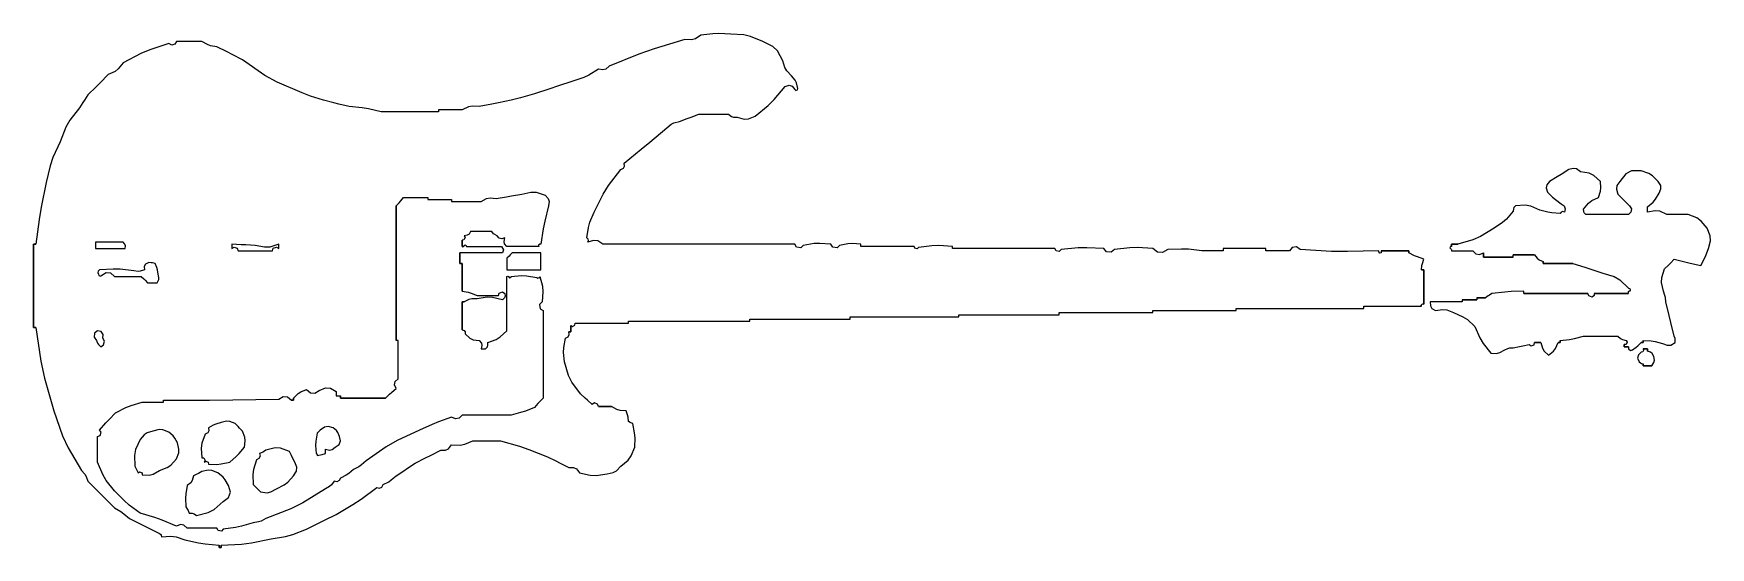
# Model space of a CAD drawing. Header units: metres. Extents: x 1 to 787, y -1 to 240.
import ezdxf

# ---------------------------------------------------------------- set-up
doc = ezdxf.new("R2010")
doc.units = ezdxf.units.M

msp = doc.modelspace()

# ---------------------------------------------------------------- linework, layer by layer
for p, q in [((68, 236), (67.266012, 234.742518)), ((72.8, 236), (68, 236)), ((75.2, 236), (72.8, 236)), ((80, 236), (75.2, 236)), ((82.59434, 234.547622), (80, 236)), ((306.5, 237), (292.088272, 232.647747)), ((309.600041, 236.827522), (306.5, 237)), ((311.397465, 237.306835), (309.600041, 236.827522)), ((314, 239), (311.397465, 237.306835)), ((319.568565, 239.625366), (314, 239)), ((322.40101, 239.726525), (319.568565, 239.625366)), ((328, 239.5), (322.40101, 239.726525)), ((334.147852, 239.095136), (328, 239.5)), ((337.307834, 238.357806), (334.147852, 239.095136)), ((343, 236), (337.307834, 238.357806)), ((347.707374, 233.710759), (343, 236)), ((51.244714, 230.35255), (43, 226)), ((55.613237, 232.181234), (51.244714, 230.35255)), ((64.5, 235), (55.613237, 232.181234)), ((65.787528, 234.320094), (64.5, 235)), ((67.266012, 234.742518), (65.787528, 234.320094)), ((84.072557, 234.019688), (82.59434, 234.547622)), ((87, 233.5), (84.072557, 234.019688)), ((91.8, 231.1), (87, 233.5)), ((94.2, 229.9), (91.8, 231.1)), ((99, 227.5), (94.2, 229.9)), ((284.959175, 230.137501), (271, 224.5)), ((292.088272, 232.647747), (284.959175, 230.137501)), ((349.959834, 231.57685), (347.707374, 233.710759)), ((352.5, 227), (349.959834, 231.57685)), ((36, 220.5), (32.2, 216.7)), ((39.219674, 222.021086), (36, 220.5)), ((40.760347, 223.231615), (39.219674, 222.021086)), ((43, 226), (40.760347, 223.231615)), ((109.479618, 220.147612), (99, 227.5)), ((261.49615, 220.244036), (259.027834, 219.112725)), ((266, 223), (261.49615, 220.244036)), ((268.068501, 222.714864), (266, 223)), ((269.430042, 223.123326), (268.068501, 222.714864)), ((271, 224.5), (269.430042, 223.123326)), ((353.380489, 223.897624), (352.5, 227)), ((354.274201, 222.333628), (353.380489, 223.897624)), ((356.5, 220), (354.274201, 222.333628)), ((30.3, 214.8), (26.5, 211)), ((32.2, 216.7), (30.3, 214.8)), ((115.205843, 216.977737), (109.479618, 220.147612)), ((127, 212), (115.205843, 216.977737)), ((243.2, 213.9), (236, 211.5)), ((246.8, 215.1), (243.2, 213.9)), ((254, 217.5), (246.8, 215.1)), ((259.027834, 219.112725), (254, 217.5)), ((348.4306, 208.915496), (353.5, 215)), ((353.5, 215), (355.32439, 215.521155)), ((355.32439, 215.521155), (356.853181, 215.011558)), ((358.201058, 217.924813), (356.5, 220)), ((356.853181, 215.011558), (358, 213.5)), ((358, 213.5), (358.492476, 213.103178)), ((358.860485, 216.605959), (358.201058, 217.924813)), ((358.492476, 213.103178), (359.344113, 213.387057)), ((359.5, 214), (358.860485, 216.605959)), ((359.344113, 213.387057), (359.5, 214)), ((22.5, 205), (17.985797, 199.208457)), ((24.116178, 207.389136), (22.5, 205)), ((24.916251, 208.589245), (24.116178, 207.389136)), ((26.5, 211), (24.916251, 208.589245)), ((130.935551, 210.427918), (127, 212)), ((132.943071, 209.725286), (130.935551, 210.427918)), ((137, 208.5), (132.943071, 209.725286)), ((141.8, 207.3), (137, 208.5)), ((144.2, 206.7), (141.8, 207.3)), ((149, 205.5), (144.2, 206.7)), ((155.057883, 204.950407), (149, 205.5)), ((158.091324, 204.444834), (155.057883, 204.950407)), ((204.947422, 205.383004), (202, 204)), ((206.751767, 205.721319), (204.947422, 205.383004)), ((210, 205.5), (206.751767, 205.721319)), ((216, 206.7), (210, 205.5)), ((219, 207.3), (216, 206.7)), ((225, 208.5), (219, 207.3)), ((229.403969, 209.685352), (225, 208.5)), ((231.604017, 210.285365), (229.403969, 209.685352)), ((236, 211.5), (231.604017, 210.285365)), ((339.5, 201), (345.584504, 206.0694)), ((345.584504, 206.0694), (348.4306, 208.915496)), ((17.985797, 199.208457), (16.105279, 195.865313)), ((164, 203), (158.091324, 204.444834)), ((174.8, 203), (164, 203)), ((180.2, 203), (174.8, 203)), ((191, 203), (180.2, 203)), ((195.4, 204), (191, 204)), ((191, 204), (191, 203.6)), ((191, 203.6), (191, 203.4)), ((191, 203.4), (191, 203)), ((197.6, 204), (195.4, 204)), ((202, 204), (197.6, 204)), ((298, 195.5), (299.992189, 197.297549)), ((299.992189, 197.297549), (301.366647, 197.984778)), ((301.366647, 197.984778), (304, 198.5)), ((304, 198.5), (307.607455, 199.880677)), ((307.607455, 199.880677), (309.407558, 200.580717)), ((309.407558, 200.580717), (313, 202)), ((313, 202), (318.6, 202)), ((318.6, 202), (321.4, 202)), ((321.4, 202), (327, 202)), ((327, 202), (328.341134, 200.941057)), ((328.341134, 200.941057), (329.293265, 200.584008)), ((329.293265, 200.584008), (331, 200.5)), ((331, 200.5), (334.284169, 199.59765)), ((334.284169, 199.59765), (336.344273, 199.718833)), ((336.344273, 199.718833), (339.5, 201)), ((13.5, 189), (10.104142, 181.720704)), ((16.105279, 195.865313), (13.5, 189)), ((286.037265, 185.554569), (290.037522, 188.854781)), ((290.037522, 188.854781), (298, 195.5)), ((10.104142, 181.720704), (8.774473, 177.83398)), ((278, 179), (286.037265, 185.554569)), ((8.774473, 177.83398), (7, 170)), ((270.689131, 168.568055), (276.5, 176)), ((276.5, 176), (277.695176, 176.609552)), ((277.695176, 176.609552), (278.229464, 177.678128)), ((278.229464, 177.678128), (278, 179)), ((717.41158, 173.781162), (715.611481, 172.681101)), ((721, 176), (717.41158, 173.781162)), ((723.158512, 176.583805), (721, 176)), ((724.685133, 176.306237), (723.158512, 176.583805)), ((726.5, 175), (724.685133, 176.306237)), ((730.642804, 174.280854), (726.5, 175)), ((732.819156, 173.249951), (730.642804, 174.280854)), ((736, 170.5), (732.819156, 173.249951)), ((747.791016, 173.994314), (745, 170.5)), ((750.529939, 175.363776), (747.791016, 173.994314)), ((755, 175.5), (750.529939, 175.363776)), ((758.530117, 174.166481), (755, 175.5)), ((760.254426, 173.088788), (758.530117, 174.166481)), ((763, 170.5), (760.254426, 173.088788)), ((7, 170), (4.626861, 158.47055)), ((230, 164.5), (234.294684, 165.477594)), ((234.294684, 165.477594), (236.811715, 165.363183)), ((236.811715, 165.363183), (241, 164)), ((268.134064, 164.479948), (270.689131, 168.568055)), ((710.763642, 168.877835), (710.482656, 167.472905)), ((710.482656, 167.472905), (711, 165.5)), ((712, 170.5), (710.763642, 168.877835)), ((711, 165.5), (713.461778, 163.146354)), ((715.611481, 172.681101), (712, 170.5)), ((735, 163), (735.933895, 165.878861)), ((735.933895, 165.878861), (736.146984, 167.477022)), ((736.146984, 167.477022), (736, 170.5)), ((743.625596, 168.492262), (743.351046, 166.844965)), ((743.351046, 166.844965), (744, 164.5)), ((745, 170.5), (743.625596, 168.492262)), ((764.15669, 168.617962), (763, 170.5)), ((763.5, 165), (764.298344, 167.059769)), ((764.298344, 167.059769), (764.15669, 168.617962)), ((4.626861, 158.47055), (3.62478, 152.658477)), ((171, 159), (172.496043, 160.510581)), ((171, 96), (171, 159)), ((171, 159), (171, 96)), ((171, 96), (171, 159)), ((172.496043, 160.510581), (173.201377, 161.316676)), ((173.201377, 161.316676), (174.5, 163)), ((174.5, 163), (179.1, 163)), ((179.1, 163), (181.4, 163)), ((181.4, 163), (186, 163)), ((186, 163), (186, 162.6)), ((186, 162.6), (186, 162.4)), ((186, 162.4), (186, 162)), ((186, 162), (190.4, 162)), ((190.4, 162), (192.6, 162)), ((192.6, 162), (197, 162)), ((197, 162), (197, 161.6)), ((197, 161.6), (197, 161.4)), ((197, 161.4), (197, 161)), ((197, 161), (202.6, 161)), ((202.6, 161), (205.4, 161)), ((205.4, 161), (211, 161)), ((211, 161), (213.494806, 162.405682)), ((213.494806, 162.405682), (215.148263, 162.759994)), ((215.148263, 162.759994), (218, 162.5)), ((218, 162.5), (222.8, 163.3)), ((222.8, 163.3), (225.2, 163.7)), ((225.2, 163.7), (230, 164.5)), ((242.5, 159), (240.766883, 151.872847)), ((241, 164), (242.388474, 162.440468)), ((242.388474, 162.440468), (242.800727, 161.066292)), ((242.800727, 161.066292), (242.5, 159)), ((264, 156), (268.134064, 164.479948)), ((695.069379, 157.574796), (695, 156.5)), ((695.309001, 158.173852), (695.069379, 157.574796)), ((696, 159), (695.309001, 158.173852)), ((700.658083, 159.319781), (696, 159)), ((703.223381, 158.873642), (700.658083, 159.319781)), ((707.5, 157), (703.223381, 158.873642)), ((713.461778, 163.146354), (714.771351, 162.038253)), ((714.771351, 162.038253), (717.5, 160)), ((717.5, 160), (718.903988, 159.025927)), ((718.903988, 159.025927), (719.417313, 157.657061)), ((719.417313, 157.657061), (719, 156)), ((728, 157.5), (730.242503, 160.266077)), ((728.069379, 156.425204), (728, 157.5)), ((730.242503, 160.266077), (731.781895, 161.475599)), ((731.781895, 161.475599), (735, 163)), ((744, 164.5), (746.2, 162.3)), ((746.2, 162.3), (747.3, 161.2)), ((747.3, 161.2), (749.5, 159)), ((749.5, 159), (750.432147, 157.684286)), ((750.432147, 157.684286), (750.227333, 156.045779)), ((758, 158.5), (760.597794, 160.702604)), ((758, 157.5), (758, 158.5)), ((758, 157), (758, 157.5)), ((760.597794, 160.702604), (761.757756, 162.073468)), ((761.757756, 162.073468), (763.5, 165)), ((3.62478, 152.658477), (2, 141)), ((240.766883, 151.872847), (240.063857, 148.257287)), ((261.232154, 148.946105), (261.958326, 151.435839)), ((261.958326, 151.435839), (264, 156)), ((689.99726, 151.187362), (686, 148.5)), ((691.862527, 152.845378), (689.99726, 151.187362)), ((695, 156.5), (691.862527, 152.845378)), ((711.217042, 156.008233), (707.5, 157)), ((713.158216, 155.701732), (711.217042, 156.008233)), ((717, 155.5), (713.158216, 155.701732)), ((717.525235, 156.135711), (717, 155.5)), ((718.237399, 156.313752), (717.525235, 156.135711)), ((719, 156), (718.237399, 156.313752)), ((728.309001, 155.826148), (728.069379, 156.425204)), ((729, 155), (728.309001, 155.826148)), ((737, 155), (729, 155)), ((741, 155), (737, 155)), ((749, 155), (741, 155)), ((750.227333, 156.045779), (749, 155)), ((758, 156), (758, 157)), ((761.550599, 156.716412), (758, 156)), ((763.693262, 156.478338), (761.550599, 156.716412)), ((767, 155), (763.693262, 156.478338)), ((771, 155), (767, 155)), ((773, 155), (771, 155)), ((777, 155), (773, 155)), ((781.116738, 153.334926), (777, 155)), ((783.125053, 151.884476), (781.116738, 153.334926)), ((786, 148.5), (783.125053, 151.884476)), ((35.2, 142), (30, 142)), ((30, 142), (30, 140.8)), ((37.8, 142), (35.2, 142)), ((43, 142), (37.8, 142)), ((43.868327, 141.080212), (43, 142)), ((202.889298, 143.095653), (202, 143)), ((202, 143), (202, 140)), ((202, 140), (202, 143)), ((202, 143), (202, 140)), ((203.457056, 144.23117), (202.889298, 143.095653)), ((204.42555, 145.218646), (203, 145)), ((203, 145), (203.457056, 144.23117)), ((205.249884, 145.768202), (204.42555, 145.218646)), ((206, 147), (205.249884, 145.768202)), ((210, 147), (206, 147)), ((212, 147), (210, 147)), ((216, 147), (212, 147)), ((216.781214, 145.985256), (216, 147)), ((217.33852, 145.539411), (216.781214, 145.985256)), ((218.5, 145), (217.33852, 145.539411)), ((219.412213, 143.865158), (218.5, 145)), ((220.62594, 143.518379), (219.412213, 143.865158)), ((222, 144), (220.62594, 143.518379)), ((221.682407, 142.381626), (222, 144)), ((221.958183, 141.278521), (221.682407, 142.381626)), ((240.063857, 148.257287), (239, 141)), ((260.5, 144), (261.232154, 148.946105)), ((261.135711, 143.474765), (260.5, 144)), ((263.70368, 142.83073), (261, 142)), ((261, 142), (261.313752, 142.762601)), ((261.313752, 142.762601), (261.135711, 143.474765)), ((265.637071, 142.554531), (263.70368, 142.83073)), ((268, 141), (265.637071, 142.554531)), ((676.107889, 143.172075), (669, 141)), ((679.603938, 144.714449), (676.107889, 143.172075)), ((686, 148.5), (679.603938, 144.714449)), ((787.377329, 144.952752), (786, 148.5)), ((786.5, 139), (787.497356, 142.672231)), ((787.497356, 142.672231), (787.377329, 144.952752)), ((2, 141), (1, 141)), ((1, 141), (2, 141)), ((2, 141), (1, 141)), ((1, 141), (1, 102)), ((1, 102), (1, 141)), ((1, 141), (1, 102)), ((30, 140.8), (30, 140.2)), ((30, 140.2), (30, 139)), ((30, 139), (35.6, 139)), ((35.6, 139), (38.4, 139)), ((38.4, 139), (44, 139)), ((44.142789, 140.256826), (43.868327, 141.080212)), ((44, 139), (44.142789, 140.256826)), ((98.400619, 140.814113), (94, 141)), ((94, 141), (94, 140.2)), ((94, 140.2), (94, 139.8)), ((94, 139.8), (94, 139)), ((94, 139), (95.059263, 139.691348)), ((95.059263, 139.691348), (96.567399, 139.188636)), ((96.567399, 139.188636), (97, 138)), ((97, 138), (103.4, 138)), ((100.600664, 140.714111), (98.400619, 140.814113)), ((105, 140.5), (100.600664, 140.714111)), ((103.4, 138), (106.6, 138)), ((109.30972, 139.590983), (105, 140.5)), ((106.6, 138), (113, 138)), ((111.79052, 139.703746), (109.30972, 139.590983)), ((116, 141), (111.79052, 139.703746)), ((113, 138), (113.432601, 139.188636)), ((113.432601, 139.188636), (114.940737, 139.691348)), ((114.940737, 139.691348), (116, 139)), ((116, 140.2), (116, 141)), ((116, 139.8), (116, 140.2)), ((116, 139), (116, 139.8)), ((209, 137), (201, 137)), ((201, 137), (201, 132)), ((201, 132), (201, 137)), ((201, 137), (201, 132)), ((202, 140), (202.384415, 139.771472)), ((202.384415, 139.771472), (202.952173, 140.055351)), ((202.952173, 140.055351), (203, 140.5)), ((203, 140.5), (203.385435, 140.726803)), ((203.385435, 140.726803), (203.950181, 140.44443)), ((203.950181, 140.44443), (204, 140)), ((204, 140), (210, 140)), ((213, 137), (209, 137)), ((210, 140), (213, 140)), ((213, 140), (219, 140)), ((221, 137), (213, 137)), ((219, 140), (220.440487, 139.929313)), ((220.440487, 139.929313), (221.488784, 138.356868)), ((221.488784, 138.356868), (221, 137)), ((223, 140), (221.958183, 141.278521)), ((229, 140), (223, 140)), ((224, 135.5), (223, 134.5)), ((223, 134.5), (223, 132.3)), ((224.5, 136), (224, 135.5)), ((225.5, 137), (224.5, 136)), ((230.9, 137), (225.5, 137)), ((232, 140), (229, 140)), ((233.6, 137), (230.9, 137)), ((238, 140), (232, 140)), ((239, 137), (233.6, 137)), ((238.442293, 141.094675), (237.905325, 140.557707)), ((237.905325, 140.557707), (238, 140)), ((239, 141), (238.442293, 141.094675)), ((239, 133.8), (239, 137)), ((239, 132.2), (239, 133.8)), ((304, 141), (268, 141)), ((322, 141), (304, 141)), ((358, 141), (322, 141)), ((358.803944, 139.602261), (358, 141)), ((360.876734, 139.343163), (358.803944, 139.602261)), ((362, 140.5), (360.876734, 139.343163)), ((367.139966, 141.312867), (362, 140.5)), ((369.812783, 141.415667), (367.139966, 141.312867)), ((375, 141), (369.812783, 141.415667)), ((375.803944, 139.602261), (375, 141)), ((377.876734, 139.343163), (375.803944, 139.602261)), ((379, 140.5), (377.876734, 139.343163)), ((382.925296, 141.295017), (379, 140.5)), ((385.014978, 141.399501), (382.925296, 141.295017)), ((389, 141), (385.014978, 141.399501)), ((389, 140.6), (389, 141)), ((389, 140.4), (389, 140.6)), ((389, 140), (389, 140.4)), ((399, 140), (389, 140)), ((404, 140), (399, 140)), ((414, 140), (404, 140)), ((414.286158, 139.226622), (414, 140)), ((415.383565, 138.95227), (414.286158, 139.226622)), ((416, 139.5), (415.383565, 138.95227)), ((422.355173, 140.282164), (416, 139.5)), ((425.60839, 140.383827), (422.355173, 140.282164)), ((432, 140), (425.60839, 140.383827)), ((432, 139.6), (432, 140)), ((432, 139.4), (432, 139.6)), ((432, 139), (432, 139.4)), ((451.2, 139), (432, 139)), ((460.8, 139), (451.2, 139)), ((480, 139), (460.8, 139)), ((480.573864, 137.927303), (480, 139)), ((482.109253, 137.671404), (480.573864, 137.927303)), ((483, 138.5), (482.109253, 137.671404)), ((490.962537, 139.298751), (483, 138.5)), ((495.007497, 139.399875), (490.962537, 139.298751)), ((503, 139), (495.007497, 139.399875)), ((504.301862, 137.46861), (503, 139)), ((506.420672, 137.256729), (504.301862, 137.46861)), ((508, 138.5), (506.420672, 137.256729)), ((515.154765, 139.330265), (508, 138.5)), ((518.810178, 139.431805), (515.154765, 139.330265)), ((526, 139), (518.810178, 139.431805)), ((528.20415, 137.261689), (526, 139)), ((530.571158, 137.092617), (528.20415, 137.261689)), ((533, 138.5), (530.571158, 137.092617)), ((539.397401, 138.770677), (533, 138.5)), ((542.631983, 138.669597), (539.397401, 138.770677)), ((549, 138), (542.631983, 138.669597)), ((553, 138), (549, 138)), ((555, 138), (553, 138)), ((559, 138), (555, 138)), ((567, 139), (559, 139)), ((559, 139), (559, 138.6)), ((559, 138.6), (559, 138.4)), ((559, 138.4), (559, 138)), ((571, 139), (567, 139)), ((579, 139), (571, 139)), ((579, 138.6), (579, 139)), ((579, 138.4), (579, 138.6)), ((579, 138), (579, 138.4)), ((583.4, 138), (579, 138)), ((585.6, 138), (583.4, 138)), ((590, 138), (585.6, 138)), ((591.301862, 139.53139), (590, 138)), ((593.420672, 139.743271), (591.301862, 139.53139)), ((595, 138.5), (593.420672, 139.743271)), ((609.777293, 137.656429), (595, 138.5)), ((617.205308, 137.55605), (609.777293, 137.656429)), ((632, 138), (617.205308, 137.55605)), ((631.905325, 137.442293), (632, 138)), ((632.442293, 136.905325), (631.905325, 137.442293)), ((633, 137), (632.442293, 136.905325)), ((646, 138), (633, 138)), ((633, 138), (646, 138)), ((646, 138), (633, 138)), ((633, 138), (633, 137.6)), ((633, 137.6), (633, 137.4)), ((633, 137.4), (633, 137)), ((646, 137), (646, 138)), ((646, 138), (646, 137)), ((646, 137), (646, 138)), ((648.74609, 135.681293), (646, 137)), ((650.151219, 135.079095), (648.74609, 135.681293)), ((653, 134), (650.151219, 135.079095)), ((652.366434, 132.061291), (653, 134)), ((665.556874, 139.939677), (665.282383, 139.390695)), ((665.282383, 139.390695), (665.5, 139)), ((665.5, 139), (665.890924, 138.782794)), ((666, 140), (665.556874, 139.939677)), ((665.890924, 138.782794), (666.06079, 138.443063)), ((669, 141), (666, 141)), ((666, 141), (669, 141)), ((669, 141), (666, 141)), ((666, 141), (666, 140)), ((666, 140), (666, 141)), ((666, 141), (666, 140)), ((666.06079, 138.443063), (666, 138)), ((666, 138), (670, 138)), ((670, 138), (672, 138)), ((672, 138), (676, 138)), ((676, 138), (677.435998, 136.551584)), ((677.435998, 136.551584), (679.11738, 136.215308)), ((679.11738, 136.215308), (681, 137)), ((681, 137), (681, 135)), ((681, 135), (681, 137)), ((681, 137), (681, 135)), ((681, 135), (695, 135)), ((695, 135), (681, 135)), ((681, 135), (695, 135)), ((695, 135.6), (695, 136)), ((695, 136), (705, 136)), ((705, 136), (695, 136)), ((695, 136), (705, 136)), ((695, 135.4), (695, 135.6)), ((695, 135), (695, 135.4)), ((705, 136), (706.247673, 134.436891)), ((706.247673, 134.436891), (707.150066, 133.760096)), ((707.150066, 133.760096), (709, 133)), ((768.7, 132.2), (770.5, 134)), ((770.5, 134), (775.510686, 132.845435)), ((783, 131), (784.587735, 134.111125)), ((784.587735, 134.111125), (785.292686, 135.722441)), ((785.292686, 135.722441), (786.5, 139)), ((31.38593, 128.44962), (31.217176, 127.774603)), ((31.217176, 127.774603), (31.5, 127)), ((32, 129), (31.38593, 128.44962)), ((31.5, 127), (31.655887, 126.387057)), ((31.655887, 126.387057), (32.507524, 126.103178)), ((38.39161, 129.383827), (32, 129)), ((32.507524, 126.103178), (33, 126.5)), ((33, 126.5), (35.06183, 127.74453)), ((35.06183, 127.74453), (37.1726, 127.568633)), ((37.1726, 127.568633), (39, 126)), ((41.644827, 129.282164), (38.39161, 129.383827)), ((39, 126), (44, 126)), ((48, 128.5), (41.644827, 129.282164)), ((44, 126), (46.5, 126)), ((46.5, 126), (51.5, 126)), ((50.000753, 128.307678), (48, 128.5)), ((51.076949, 128.415298), (50.000753, 128.307678)), ((53, 129), (51.076949, 128.415298)), ((51.5, 126), (52.7, 124.8)), ((53.56023, 131.774009), (52.894509, 130.608997)), ((52.894509, 130.608997), (53, 129)), ((55, 132.5), (53.56023, 131.774009)), ((56.207924, 132.355363), (55, 132.5)), ((56.81046, 132.25494), (56.207924, 132.355363)), ((58, 132), (56.81046, 132.25494)), ((58.774205, 130.060772), (58, 132)), ((59.07889, 129.045157), (58.774205, 130.060772)), ((59.5, 127), (59.07889, 129.045157)), ((59.818325, 125.419282), (59.5, 127)), ((201, 132), (202, 132)), ((202, 132), (201, 132)), ((201, 132), (202, 132)), ((202, 132), (202, 119)), ((202, 119), (202, 132)), ((202, 132), (202, 119)), ((223, 132.3), (223, 131.2)), ((223, 131.2), (223, 129)), ((223, 129), (229.4, 129)), ((223, 126), (223.443063, 126.06079)), ((223, 115.8), (223, 126)), ((223.443063, 126.06079), (223.782794, 125.890924)), ((223.782794, 125.890924), (224, 125.5)), ((224.950181, 125.55557), (225, 126)), ((225, 126), (229.788818, 126.383693)), ((229.4, 129), (232.6, 129)), ((229.788818, 126.383693), (232.2597, 126.28074)), ((232.2597, 126.28074), (237, 125.5)), ((232.6, 129), (239, 129)), ((238.344113, 125.387057), (238.5, 126)), ((238.5, 126), (239.679183, 121.329933)), ((239, 129), (239, 132.2)), ((652, 129), (652.160827, 131.033257)), ((653, 129), (652, 129)), ((652, 129), (653, 129)), ((653, 129), (652, 129)), ((652.160827, 131.033257), (652.366434, 132.061291)), ((653, 113), (653, 129)), ((653, 129), (653, 113)), ((653, 113), (653, 129)), ((709, 133), (709, 132)), ((709, 132), (709, 133)), ((709, 133), (709, 132)), ((709, 132), (723, 132)), ((723, 132), (709, 132)), ((709, 132), (723, 132)), ((723, 132), (728.608264, 130.225915)), ((728.608264, 130.225915), (731.408384, 129.325877)), ((731.408384, 129.325877), (737, 127.5)), ((737, 127.5), (742.304471, 125.843924)), ((742.304471, 125.843924), (744.947432, 124.302196)), ((764.674449, 125.509647), (766, 129.5)), ((766, 129.5), (767.8, 131.3)), ((767.8, 131.3), (768.7, 132.2)), ((775.510686, 132.845435), (778.011098, 132.245336)), ((778.011098, 132.245336), (783, 131)), ((52.7, 124.8), (53.3, 124.2)), ((53.3, 124.2), (54.5, 123)), ((54.5, 123), (56.3, 123)), ((56.3, 123), (57.2, 123)), ((57.2, 123), (59, 123)), ((59, 123), (59.69763, 124.453724)), ((59.69763, 124.453724), (59.818325, 125.419282)), ((202, 119), (204.874587, 118.534438)), ((204.874587, 118.534438), (206.313355, 118.123361)), ((206.313355, 118.123361), (209, 117)), ((219, 117), (219.432601, 118.188636)), ((219.432601, 118.188636), (220.940737, 118.691348)), ((220.940737, 118.691348), (222, 118)), ((222, 118), (222.142789, 116.743174)), ((224, 125.5), (224.385435, 125.273197)), ((224.385435, 125.273197), (224.950181, 125.55557)), ((237, 125.5), (237.492476, 125.103178)), ((237.492476, 125.103178), (238.344113, 125.387057)), ((239.889942, 118.800828), (239.5, 114)), ((239.679183, 121.329933), (239.889942, 118.800828)), ((685, 118), (683.8, 117.2)), ((690.977079, 118.659191), (685, 118)), ((693.988313, 118.859939), (690.977079, 118.659191)), ((700, 119), (693.988313, 118.859939)), ((700, 118.6), (700, 119)), ((700, 118.4), (700, 118.6)), ((700, 118), (700, 118.4)), ((730, 118), (700, 118)), ((700, 118), (730, 118)), ((730, 118), (700, 118)), ((730.432601, 116.811364), (730, 118)), ((749, 118), (733, 118)), ((733, 118), (749, 118)), ((749, 118), (733, 118)), ((733, 118), (733, 117.6)), ((744.947432, 124.302196), (749, 120.5)), ((749.055351, 118.952173), (748.771472, 118.384415)), ((748.771472, 118.384415), (749, 118)), ((749, 120.5), (749.612943, 120.344113)), ((749.5, 119), (749.055351, 118.952173)), ((749.896822, 119.492476), (749.5, 119)), ((749.612943, 120.344113), (749.896822, 119.492476)), ((764.55962, 123.098254), (764.674449, 125.509647)), ((765.5, 119), (764.55962, 123.098254)), ((766.161703, 117.070713), (765.5, 119)), ((203, 114), (202, 114)), ((202, 114), (203, 114)), ((203, 114), (202, 114)), ((202, 114), (202, 101)), ((202, 101), (202, 114)), ((202, 114), (202, 101)), ((205.190396, 115.149855), (203, 114)), ((206.52619, 115.483803), (205.190396, 115.149855)), ((209, 115.5), (206.52619, 115.483803)), ((209, 117), (213, 117)), ((213.746104, 116.244646), (209, 115.5)), ((213, 117), (215, 117)), ((216.332293, 116.136888), (213.746104, 116.244646)), ((215, 117), (219, 117)), ((221, 115), (216.332293, 116.136888)), ((221.868327, 115.919788), (221, 115)), ((222.142789, 116.743174), (221.868327, 115.919788)), ((223, 110.7), (223, 115.8)), ((223, 100.5), (223, 110.7)), ((239.5, 114), (238.343163, 112.876734)), ((238.343163, 112.876734), (238.602261, 110.803944)), ((238.602261, 110.803944), (240, 110)), ((565, 110.6), (565, 111)), ((565, 111), (589, 111)), ((565, 110.4), (565, 110.6)), ((565, 110), (565, 110.4)), ((589, 111), (601, 111)), ((601, 111), (625, 111)), ((625, 111.6), (625, 112)), ((625, 112), (635.8, 112)), ((625, 111.4), (625, 111.6)), ((625, 111), (625, 111.4)), ((635.8, 112), (641.2, 112)), ((641.2, 112), (652, 112)), ((651.879533, 112.552709), (652.447291, 113.120467)), ((652, 112), (651.879533, 112.552709)), ((652.447291, 113.120467), (653, 113)), ((662, 114), (656, 114)), ((656, 114), (656.169695, 112.12085)), ((656.169695, 112.12085), (656.885238, 110.975983)), ((656.885238, 110.975983), (658.5, 110)), ((658.5, 110), (661.884169, 110.517105)), ((661.884169, 110.517105), (663.828242, 110.288391)), ((665, 114), (662, 114)), ((663.828242, 110.288391), (667, 109)), ((671, 114), (665, 114)), ((678, 115), (671, 115)), ((671, 115), (678, 115)), ((678, 115), (671, 115)), ((671, 115), (671, 114.6)), ((671, 114.6), (671, 114.4)), ((671, 114.4), (671, 114)), ((682, 116), (678, 116)), ((678, 116), (682, 116)), ((682, 116), (678, 116)), ((678, 116), (678, 115.6)), ((678, 115.6), (678, 115.4)), ((678, 115.4), (678, 115)), ((683.2, 116.8), (682, 116)), ((683.8, 117.2), (683.2, 116.8)), ((731.940737, 116.308652), (730.432601, 116.811364)), ((733, 117), (731.940737, 116.308652)), ((733, 117.6), (733, 117.4)), ((733, 117.4), (733, 117)), ((766.368769, 116.035382), (766.161703, 117.070713)), ((766.5, 114), (766.368769, 116.035382)), ((768.1, 107.6), (766.5, 114)), ((240, 110), (240, 93.6)), ((253, 100), (253, 103)), ((253, 103), (253, 100)), ((253, 100), (253, 103)), ((253, 103), (253.76883, 102.542944)), ((253.76883, 102.542944), (254.904347, 103.110702)), ((254.904347, 103.110702), (255, 104)), ((255, 104), (265, 104)), ((265, 104), (270, 104)), ((270, 104), (280, 104)), ((280, 104.6), (280, 105)), ((280, 105), (302.8, 105)), ((280, 104.4), (280, 104.6)), ((280, 104), (280, 104.4)), ((302.8, 105), (314.2, 105)), ((314.2, 105), (337, 105)), ((337, 105.6), (337, 106)), ((337, 106), (355.8, 106)), ((337, 105.4), (337, 105.6)), ((337, 105), (337, 105.4)), ((355.8, 106), (365.2, 106)), ((365.2, 106), (384, 106)), ((384, 106.6), (384, 107)), ((384, 107), (404.4, 107)), ((384, 106.4), (384, 106.6)), ((384, 106), (384, 106.4)), ((404.4, 107), (414.6, 107)), ((414.6, 107), (435, 107)), ((435, 107.6), (435, 108)), ((435, 108), (453.8, 108)), ((435, 107.4), (435, 107.6)), ((435, 107), (435, 107.4)), ((453.8, 108), (463.2, 108)), ((463.2, 108), (482, 108)), ((482, 108.6), (482, 109)), ((482, 109), (499.6, 109)), ((482, 108.4), (482, 108.6)), ((482, 108), (482, 108.4)), ((499.6, 109), (508.4, 109)), ((508.4, 109), (526, 109)), ((526, 109.6), (526, 110)), ((526, 110), (541.6, 110)), ((526, 109.4), (526, 109.6)), ((526, 109), (526, 109.4)), ((541.6, 110), (549.4, 110)), ((549.4, 110), (565, 110)), ((667, 109), (671.377147, 107.102479)), ((671.377147, 107.102479), (673.488872, 105.729858)), ((673.488872, 105.729858), (677, 102.5)), ((677, 102.5), (679.292157, 97.138469)), ((768.9, 104.4), (768.1, 107.6)), ((770.5, 98), (768.9, 104.4)), ((1, 102), (2, 102)), ((2, 102), (1, 102)), ((1, 102), (2, 102)), ((2, 102), (4.445654, 86.222206)), ((29.602632, 99.347888), (29.389617, 97.430751)), ((29.389617, 97.430751), (30.5, 96)), ((31, 100.5), (29.602632, 99.347888)), ((30.5, 96), (31.009514, 94.65078)), ((32.686796, 100.161299), (31, 100.5)), ((31.009514, 94.65078), (31.450533, 93.989251)), ((33.726676, 98.705467), (32.686796, 100.161299)), ((33.5, 97), (33.726676, 98.705467)), ((34.309127, 95.56288), (33.5, 97)), ((33.890227, 93.887282), (34.309127, 95.56288)), ((171.4, 96), (171, 96)), ((171.6, 96), (171.4, 96)), ((172, 96), (171.6, 96)), ((172, 88.8), (172, 96)), ((202, 101), (202.953734, 100.699347)), ((202.953734, 100.699347), (203.478419, 99.999767)), ((203.478419, 99.999767), (203.5, 99)), ((203.5, 99), (205.579822, 97.031666)), ((205.579822, 97.031666), (207.152798, 96.305677)), ((207.152798, 96.305677), (210, 96)), ((210, 96), (211.041817, 94.721479)), ((211.041817, 94.721479), (211.317593, 93.618374)), ((214, 95), (217.957814, 96.461406)), ((214.142789, 93.743174), (214, 95)), ((217.957814, 96.461406), (219.894038, 97.644654)), ((219.894038, 97.644654), (223, 100.5)), ((249.708059, 92.667238), (250.5, 97)), ((250.5, 97), (251.695176, 97.609552)), ((251.695176, 97.609552), (252.229464, 98.678128)), ((252.229464, 98.678128), (252, 100)), ((252, 100), (253, 100)), ((253, 100), (252, 100)), ((252, 100), (253, 100)), ((679.292157, 97.138469), (680.847899, 94.545565)), ((680.847899, 94.545565), (684.5, 90)), ((704.738276, 93.955251), (705, 95)), ((705, 95), (708, 95)), ((708, 95), (705, 95)), ((705, 95), (708, 95)), ((708, 95), (708.701653, 92.311565)), ((714.828393, 92.238237), (716, 95)), ((716, 95), (717, 95)), ((717, 95), (716, 95)), ((716, 95), (717, 95)), ((717, 96), (721.454889, 96.392388)), ((717, 95), (717, 96)), ((717, 96), (717, 95)), ((717, 95), (717, 96)), ((721.454889, 96.392388), (723.692104, 96.799154)), ((723.692104, 96.799154), (728, 98)), ((728, 98), (734.4, 98)), ((734.4, 98), (737.6, 98)), ((737.6, 98), (744, 98)), ((744, 98), (745.329337, 96.802978)), ((745.329337, 96.802978), (746.24478, 96.345257)), ((746.24478, 96.345257), (748, 96)), ((748.457056, 95.23117), (747.889298, 94.095653)), ((748, 96), (748.457056, 95.23117)), ((753.489419, 93.503957), (755, 95)), ((755, 95), (756, 95)), ((756, 95), (755, 95)), ((755, 95), (756, 95)), ((756, 95), (756, 96)), ((756, 96), (756, 95)), ((756, 95), (756, 96)), ((756, 96), (759.646267, 95.842724)), ((759.646267, 95.842724), (761.49982, 95.533799)), ((761.49982, 95.533799), (765, 94.5)), ((765, 94.5), (767.264421, 93.680002)), ((768.902536, 93.816511), (771, 95)), ((770.893298, 96.848776), (770.5, 98)), ((770.998668, 96.216552), (770.893298, 96.848776)), ((771, 95), (770.998668, 96.216552)), ((31.450533, 93.989251), (32.5, 93)), ((32.5, 93), (33.890227, 93.887282)), ((172, 85.2), (172, 88.8)), ((211.317593, 93.618374), (211, 92)), ((211, 92), (211.8, 92)), ((211.8, 92), (212.2, 92)), ((212.2, 92), (213, 92)), ((213, 92), (213.868327, 92.919788)), ((213.868327, 92.919788), (214.142789, 93.743174)), ((240, 93.6), (240, 85.4)), ((249.6044, 90.386741), (249.708059, 92.667238)), ((250, 86), (249.6044, 90.386741)), ((684.5, 90), (687.167326, 89.926708)), ((687.167326, 89.926708), (688.63452, 90.265291)), ((688.63452, 90.265291), (691, 91.5)), ((691, 91.5), (692.468257, 92.251146)), ((692.468257, 92.251146), (693.350998, 92.471831)), ((693.350998, 92.471831), (695, 92.5)), ((695, 92.5), (698, 93.1)), ((698, 93.1), (699.5, 93.4)), ((699.5, 93.4), (702.5, 94)), ((702.5, 94), (703.410041, 93.423957)), ((703.410041, 93.423957), (704.738276, 93.955251)), ((708.701653, 92.311565), (709.505181, 90.934088)), ((709.505181, 90.934088), (711.5, 89)), ((711.5, 89), (713.823243, 90.898037)), ((713.823243, 90.898037), (714.828393, 92.238237)), ((747.889298, 94.095653), (747, 94)), ((747, 94), (747, 93)), ((747, 93), (747, 94)), ((747, 94), (747, 93)), ((747, 93), (749, 93)), ((749, 93), (747, 93)), ((747, 93), (749, 93)), ((749, 93), (749.025005, 92.000313)), ((749.025005, 92.000313), (750.033299, 91.244092)), ((750.033299, 91.244092), (751, 91.5)), ((751, 91.5), (752.683324, 92.798623)), ((752.683324, 92.798623), (753.489419, 93.503957)), ((753.676704, 89.21591), (753.345099, 87.723689)), ((753.345099, 87.723689), (754, 86)), ((755, 90.5), (753.676704, 89.21591)), ((755.701855, 90.665526), (755, 90.5)), ((756.117151, 91.28847), (755.701855, 90.665526)), ((758, 92), (756, 92)), ((756, 92), (758, 92)), ((758, 92), (756, 92)), ((756, 92), (756.117151, 91.28847)), ((758, 91), (758, 92)), ((758, 92), (758, 91)), ((758, 91), (758, 92)), ((759.446232, 90.409736), (758, 91)), ((760.158616, 89.816083), (759.446232, 90.409736)), ((761, 88.5), (760.158616, 89.816083)), ((760.942187, 85.585018), (761.182209, 86.665116)), ((761.182209, 86.665116), (761, 88.5)), ((767.264421, 93.680002), (768.902536, 93.816511)), ((4.445654, 86.222206), (6.158223, 78.364536)), ((172, 78), (172, 85.2)), ((240, 85.4), (240, 69)), ((251.886661, 79.56257), (250, 86)), ((253.482052, 76.371787), (251.886661, 79.56257)), ((754, 86), (754.706658, 85.451699)), ((754.706658, 85.451699), (755.137364, 85.236346)), ((755.137364, 85.236346), (756, 85)), ((756, 85), (756, 84)), ((756, 84), (756, 85)), ((756, 85), (756, 84)), ((756, 84), (760, 84)), ((760, 84), (756, 84)), ((756, 84), (760, 84)), ((760, 84), (760.942187, 85.585018)), ((6.158223, 78.364536), (10.5, 63)), ((123, 69), (125.042624, 71.036587)), ((125.042624, 71.036587), (126.334449, 71.897804)), ((126.334449, 71.897804), (129, 73)), ((129, 73), (130.8274, 71.431367)), ((130.8274, 71.431367), (132.93817, 71.25547)), ((132.93817, 71.25547), (135, 72.5)), ((135, 72.5), (137.965466, 73.719021)), ((137.965466, 73.719021), (140.209396, 73.578775)), ((140.209396, 73.578775), (143, 72)), ((143, 72), (143, 71.2)), ((143, 71.2), (143, 70.8)), ((143, 70.8), (143, 70)), ((166, 69), (167.99351, 70.807185)), ((167.99351, 70.807185), (168.993536, 71.707208)), ((168.993536, 71.707208), (171, 73.5)), ((170.293691, 75.20327), (170.638782, 76.756181)), ((171, 73.5), (170.293691, 75.20327)), ((170.638782, 76.756181), (172, 78)), ((257.5, 71), (253.482052, 76.371787)), ((259.697497, 68.99725), (257.5, 71)), ((10.5, 63), (14.513898, 51.322302)), ((39.5, 62), (44.260604, 64.51727)), ((44.260604, 64.51727), (46.816618, 65.539676)), ((46.816618, 65.539676), (52, 67)), ((52, 67), (56, 67)), ((56, 67), (58, 67)), ((58, 67), (62, 67)), ((62, 68), (83.600926, 68.000011)), ((62, 67.6), (62, 68)), ((62, 67.4), (62, 67.6)), ((62, 67), (62, 67.4)), ((83.600926, 68.000011), (94.402777, 68.100029)), ((94.402777, 68.100029), (116, 68.5)), ((116, 68.5), (118.06183, 69.74453)), ((118.06183, 69.74453), (120.1726, 69.568633)), ((120.1726, 69.568633), (122, 68)), ((122, 68), (123, 68)), ((123, 68), (122, 68)), ((122, 68), (123, 68)), ((123, 68), (123, 69)), ((123, 69), (123, 68)), ((123, 68), (123, 69)), ((143, 70), (143.8, 70)), ((143.8, 70), (144.2, 70)), ((144.2, 70), (145, 70)), ((145, 70), (145, 69)), ((145, 69), (145, 70)), ((145, 70), (145, 69)), ((145, 69), (166, 69)), ((166, 69), (145, 69)), ((145, 69), (166, 69)), ((236, 64.5), (231.670079, 62.896322)), ((237.543838, 66.348395), (236, 64.5)), ((238.345354, 67.250101), (237.543838, 66.348395)), ((240, 69), (238.345354, 67.250101)), ((260.7975, 67.997247), (259.697497, 68.99725)), ((263, 66), (260.7975, 67.997247)), ((264.059263, 66.691348), (263, 66)), ((265.567399, 66.188636), (264.059263, 66.691348)), ((266, 65), (265.567399, 66.188636)), ((272, 65), (266, 65)), ((266, 65), (272, 65)), ((272, 65), (266, 65)), ((274.550276, 63.594264), (272, 65)), ((276.092019, 63.153766), (274.550276, 63.594264)), ((279, 63), (276.092019, 63.153766)), ((279.633566, 61.061291), (279, 63)), ((32, 54), (34.90105, 57.289971)), ((34.90105, 57.289971), (36.403839, 58.892946)), ((36.403839, 58.892946), (39.5, 62)), ((85.298861, 56.214594), (83, 55)), ((86.518842, 56.722919), (85.298861, 56.214594)), ((89, 57.5), (86.518842, 56.722919)), ((91.538665, 58.095968), (89, 57.5)), ((93.082349, 57.977223), (91.538665, 58.095968)), ((95.5, 57), (93.082349, 57.977223)), ((96.9, 55.6), (95.5, 57)), ((97.6, 54.9), (96.9, 55.6)), ((137.507738, 55.374404), (135.5, 54)), ((139.155035, 55.648954), (137.507738, 55.374404)), ((141.5, 55), (139.155035, 55.648954)), ((187.922774, 56.584715), (182, 54)), ((190.928533, 57.787019), (187.922774, 56.584715)), ((197, 60), (190.928533, 57.787019)), ((198.88262, 59.215308), (197, 60)), ((200.564002, 59.551584), (198.88262, 59.215308)), ((202, 61), (200.564002, 59.551584)), ((211.2, 61), (202, 61)), ((215.8, 61), (211.2, 61)), ((225, 61), (215.8, 61)), ((229.460504, 62.193276), (225, 61)), ((231.670079, 62.896322), (229.460504, 62.193276)), ((279.839173, 60.033257), (279.633566, 61.061291)), ((280, 58), (279.839173, 60.033257)), ((280.8, 57.6), (280, 58)), ((281.2, 57.4), (280.8, 57.6)), ((282, 57), (281.2, 57.4)), ((282.928106, 52.680438), (282, 57)), ((14.513898, 51.322302), (17.169657, 45.602206)), ((31, 51), (32.188636, 51.432601)), ((31, 46.2), (31, 51)), ((32.691348, 52.940737), (32, 54)), ((32.188636, 51.432601), (32.691348, 52.940737)), ((51, 49.5), (48.83526, 44.883302)), ((52.810162, 51.745732), (51, 49.5)), ((54.2308, 52.692824), (52.810162, 51.745732)), ((57, 53.5), (54.2308, 52.692824)), ((59.9211, 54.212164), (57, 53.5)), ((61.699286, 54.093618), (59.9211, 54.212164)), ((64.5, 53), (61.699286, 54.093618)), ((66.435025, 51.322002), (64.5, 53)), ((67.28769, 50.25617), (66.435025, 51.322002)), ((68.5, 48), (67.28769, 50.25617)), ((69.212164, 45.0789), (68.5, 48)), ((80.000281, 47.820186), (79.674176, 45.428751)), ((81.5, 52), (80.000281, 47.820186)), ((82.695176, 52.609552), (81.5, 52)), ((83.229464, 53.678128), (82.695176, 52.609552)), ((83, 55), (83.229464, 53.678128)), ((99, 53.5), (97.6, 54.9)), ((100.097703, 50.67953), (99, 53.5)), ((100, 46), (100.320368, 49.009546)), ((100.320368, 49.009546), (100.097703, 50.67953)), ((133.393747, 48.743345), (133.291442, 46.79954)), ((134, 52.5), (133.393747, 48.743345)), ((134.6, 53.1), (134, 52.5)), ((134.9, 53.4), (134.6, 53.1)), ((135.5, 54), (134.9, 53.4)), ((143.04593, 53.731102), (141.5, 55)), ((142.5, 46), (144.291579, 47.195929)), ((143.714719, 52.839384), (143.04593, 53.731102)), ((144.5, 51), (143.714719, 52.839384)), ((144.291579, 47.195929), (144.972572, 48.898411)), ((144.972572, 48.898411), (144.5, 51)), ((171.519769, 49.120989), (166.439041, 46.174167)), ((182, 54), (171.519769, 49.120989)), ((201.077437, 46.879568), (203.282531, 47.320587)), ((203.282531, 47.320587), (207, 49)), ((207, 49), (212.2, 49)), ((212.2, 49), (214.8, 49)), ((214.8, 49), (220, 49)), ((220, 49), (228.930909, 46.415651)), ((283.133954, 50.416113), (282.928106, 52.680438)), ((283, 46), (283.133954, 50.416113)), ((17.169657, 45.602206), (23.5, 35)), ((31, 43.8), (31, 46.2)), ((31, 39), (31, 43.8)), ((48.83526, 44.883302), (48.277432, 42.09416)), ((48.277432, 42.09416), (48.5, 37)), ((65.413435, 37.603506), (68, 40.5)), ((68, 40.5), (69.093618, 43.300714)), ((69.093618, 43.300714), (69.212164, 45.0789)), ((79.674176, 45.428751), (80, 41)), ((80, 41), (80.889298, 40.904347)), ((80.889298, 40.904347), (81.457056, 39.76883)), ((81.457056, 39.76883), (81, 39)), ((81, 39), (81.76883, 39.457056)), ((81.76883, 39.457056), (82.904347, 38.889298)), ((93, 39), (95.957605, 41.632978)), ((95.957605, 41.632978), (97.367022, 43.042395)), ((97.367022, 43.042395), (100, 46)), ((105.5, 40), (104.157457, 35.559552)), ((106.695176, 40.609552), (105.5, 40)), ((107.229464, 41.678128), (106.695176, 40.609552)), ((108.233359, 43.528039), (107, 43)), ((107, 43), (107.229464, 41.678128)), ((108.837553, 43.830136), (108.233359, 43.528039)), ((110, 44.5), (108.837553, 43.830136)), ((114.264272, 45.602717), (110, 44.5)), ((116.853353, 45.485031), (114.264272, 45.602717)), ((121, 44), (116.853353, 45.485031)), ((121.98296, 41.99157), (121, 44)), ((122.483033, 40.991426), (121.98296, 41.99157)), ((123.5, 39), (122.483033, 40.991426)), ((133.291442, 46.79954), (133.5, 43)), ((133.5, 43), (133.890924, 42.782794)), ((133.890924, 42.782794), (134.06079, 42.443063)), ((134.06079, 42.443063), (134, 42)), ((134, 42), (135.6, 42.4)), ((135.6, 42.4), (136.4, 42.6)), ((136.4, 42.6), (138, 43)), ((138, 44.2), (138, 45)), ((138, 45), (139.78838, 44.550894)), ((138, 43.8), (138, 44.2)), ((138, 43), (138, 43.8)), ((139.78838, 44.550894), (141.070148, 44.835731)), ((141.070148, 44.835731), (142.5, 46)), ((157, 39.5), (154.805916, 37.62757)), ((166.439041, 46.174167), (157, 39.5)), ((180, 38.5), (184.8, 40.9)), ((184.8, 40.9), (187.2, 42.1)), ((187.2, 42.1), (192, 44.5)), ((192, 44.5), (194.235142, 44.564343)), ((194.235142, 44.564343), (195.607441, 45.250492)), ((195.607441, 45.250492), (197, 47)), ((197, 47), (201.077437, 46.879568)), ((228.930909, 46.415651), (233.350242, 44.90906)), ((233.350242, 44.90906), (242, 41.5)), ((242, 41.5), (246, 39.5)), ((246, 39.5), (248, 38.5)), ((276.5, 37), (279.884476, 39.874947)), ((279.884476, 39.874947), (281.334926, 41.883262)), ((281.334926, 41.883262), (283, 46)), ((23.5, 35), (25.036608, 33.245339)), ((25.036608, 33.245339), (25.67488, 32.181554)), ((25.67488, 32.181554), (26.5, 30)), ((33.454417, 33.222818), (31, 39)), ((35.11112, 30.427131), (33.454417, 33.222818)), ((48.5, 37), (49.169864, 35.837553)), ((49.169864, 35.837553), (49.471961, 35.233359)), ((49.471961, 35.233359), (50, 34)), ((50, 34), (50.76883, 34.457056)), ((50.76883, 34.457056), (51.904347, 33.889298)), ((51.904347, 33.889298), (52, 33)), ((52, 33), (55.297396, 32.915273)), ((55.297396, 32.915273), (57.130404, 33.373525)), ((57.130404, 33.373525), (60, 35)), ((60, 35), (63.630643, 36.377836)), ((63.630643, 36.377836), (65.413435, 37.603506)), ((76, 32.5), (75.429446, 30.413264)), ((77.6, 33.3), (76, 32.5)), ((78.4, 33.7), (77.6, 33.3)), ((80, 34.5), (78.4, 33.7)), ((82.925207, 35.195101), (80, 34.5)), ((82.904347, 38.889298), (83, 38)), ((84.69295, 35.077252), (82.925207, 35.195101)), ((83, 38), (87.019151, 37.919866)), ((87.5, 34), (84.69295, 35.077252)), ((87.019151, 37.919866), (89.076304, 38.125582)), ((89.872336, 31.967263), (87.5, 34)), ((89.076304, 38.125582), (93, 39)), ((90.928385, 30.700005), (89.872336, 31.967263)), ((104.157457, 35.559552), (103.841375, 33.136253)), ((103.841375, 33.136253), (104, 28.5)), ((120.241156, 29.603661), (123, 32.5)), ((123, 32.5), (124.293574, 34.764214)), ((124.432064, 36.564583), (123.5, 39)), ((124.293574, 34.764214), (124.432064, 36.564583)), ((145, 31.5), (144.390448, 30.304824)), ((147.572275, 32.805143), (145, 31.5)), ((148.805916, 33.62757), (147.572275, 32.805143)), ((151, 35.5), (148.805916, 33.62757)), ((153.572275, 36.805143), (151, 35.5)), ((154.805916, 37.62757), (153.572275, 36.805143)), ((168.805916, 30.62757), (171, 32.5)), ((171, 32.5), (174.613049, 34.88031)), ((174.613049, 34.88031), (176.413157, 36.080381)), ((176.413157, 36.080381), (180, 38.5)), ((248, 38.5), (252, 36.5)), ((252, 36.5), (254.235142, 36.435657)), ((254.235142, 36.435657), (255.607441, 35.749508)), ((255.607441, 35.749508), (257, 34)), ((257, 34), (262.061598, 32.791601)), ((262.061598, 32.791601), (264.860539, 32.683949)), ((264.860539, 32.683949), (270, 33.5)), ((270, 33.5), (272.888437, 34.113949)), ((272.888437, 34.113949), (274.397472, 34.926507)), ((274.397472, 34.926507), (276.5, 37)), ((26.5, 30), (31.5, 25)), ((31.5, 25), (34, 22.5)), ((39, 25.5), (35.11112, 30.427131)), ((43.480851, 20.961061), (39, 25.5)), ((72.434713, 24.035098), (72.333034, 22.001515)), ((73, 28), (72.434713, 24.035098)), ((74.706774, 29.329256), (73, 28)), ((75.429446, 30.413264), (74.706774, 29.329256)), ((92.5, 28), (90.928385, 30.700005)), ((92.494971, 22.442967), (93.330197, 24.948644)), ((93.330197, 24.948644), (92.5, 28)), ((104, 28.5), (105.4, 27.1)), ((105.4, 27.1), (106.1, 26.4)), ((106.1, 26.4), (107.5, 25)), ((107.5, 25), (110.538141, 24.63986)), ((110.538141, 24.63986), (112.334078, 24.999047)), ((112.334078, 24.999047), (115, 26.5)), ((115, 26.5), (118.552962, 28.337516)), ((118.552962, 28.337516), (120.241156, 29.603661)), ((138, 26.5), (127.345726, 19.920756)), ((139.857518, 27.534228), (138, 26.5)), ((140.728351, 28.296208), (139.857518, 27.534228)), ((142, 30), (140.728351, 28.296208)), ((143.321872, 29.770536), (142, 30)), ((144.390448, 30.304824), (143.321872, 29.770536)), ((154.63888, 21.654543), (162, 27)), ((162, 27), (163.321872, 26.770536)), ((163.321872, 26.770536), (164.390448, 27.304824)), ((164.390448, 27.304824), (165, 28.5)), ((165, 28.5), (167.572275, 29.805143)), ((167.572275, 29.805143), (168.805916, 30.62757)), ((34, 22.5), (39, 17.5)), ((39, 17.5), (41.990157, 15.797367)), ((41.990157, 15.797367), (43.419621, 14.776322)), ((45.906425, 18.838684), (43.480851, 20.961061)), ((51, 15), (45.906425, 18.838684)), ((72.333034, 22.001515), (72.5, 18)), ((72.5, 18), (73.169864, 16.837553)), ((73.169864, 16.837553), (73.471961, 16.233359)), ((73.471961, 16.233359), (74, 15)), ((82.978428, 15.321675), (85.771723, 16.774188)), ((85.771723, 16.774188), (90, 20.5)), ((90, 20.5), (92.494971, 22.442967)), ((121.65596, 17.075872), (110, 12.5)), ((127.345726, 19.920756), (121.65596, 17.075872)), ((143, 14.5), (150.82268, 19.143885)), ((150.82268, 19.143885), (154.63888, 21.654543)), ((43.419621, 14.776322), (46, 12.5)), ((46, 12.5), (51.6, 9.7)), ((57.93237, 13.014492), (51, 15)), ((51.6, 9.7), (54.4, 8.3)), ((54.4, 8.3), (60, 5.5)), ((61.357128, 11.805754), (57.93237, 13.014492)), ((68, 9), (61.357128, 11.805754)), ((69.88262, 9.784692), (68, 9)), ((71.564002, 9.448416), (69.88262, 9.784692)), ((73, 8), (71.564002, 9.448416)), ((78.6, 8), (73, 8)), ((74, 15), (75.45561, 15.034629)), ((75.45561, 15.034629), (76.282399, 14.798404)), ((76.282399, 14.798404), (77.5, 14)), ((77.5, 14), (82.978428, 15.321675)), ((81.4, 8), (78.6, 8)), ((87, 8), (81.4, 8)), ((87.573864, 6.927303), (87, 8)), ((95.661459, 8.364804), (90, 7.5)), ((98.481286, 8.969053), (95.661459, 8.364804)), ((104, 10.5), (98.481286, 8.969053)), ((106.492601, 10.932365), (104, 10.5)), ((107.7465, 11.350332), (106.492601, 10.932365)), ((110, 12.5), (107.7465, 11.350332)), ((129, 7.5), (134.6, 10.3)), ((134.6, 10.3), (137.4, 11.7)), ((137.4, 11.7), (143, 14.5)), ((60, 5.5), (60.622562, 5.13611)), ((60.622562, 5.13611), (60.903548, 4.714631)), ((60.903548, 4.714631), (61, 4)), ((61, 4), (65.428751, 4.325824)), ((65.428751, 4.325824), (67.820186, 3.999719)), ((67.820186, 3.999719), (72, 2.5)), ((72, 2.5), (78.348211, 1.211506)), ((78.348211, 1.211506), (81.561315, 0.709458)), ((81.561315, 0.709458), (88, 0)), ((89.109253, 6.671404), (87.573864, 6.927303)), ((88, 0), (88, -1)), ((88, -1), (88, 0)), ((88, 0), (88, -1)), ((89, 0), (98.463177, 0.498278)), ((89, -1), (89, 0)), ((89, 0), (89, -1)), ((89, -1), (89, 0)), ((90, 7.5), (89.109253, 6.671404)), ((98.463177, 0.498278), (103.215139, 1.104911)), ((103.215139, 1.104911), (112.5, 3)), ((112.5, 3), (119.23599, 4.194335)), ((119.23599, 4.194335), (122.590331, 5.109155)), ((122.590331, 5.109155), (129, 7.5)), ((88, -1), (89, -1)), ((89, -1), (88, -1)), ((88, -1), (89, -1))]:
    msp.add_line(p, q)

doc.saveas('drawing.dxf')
